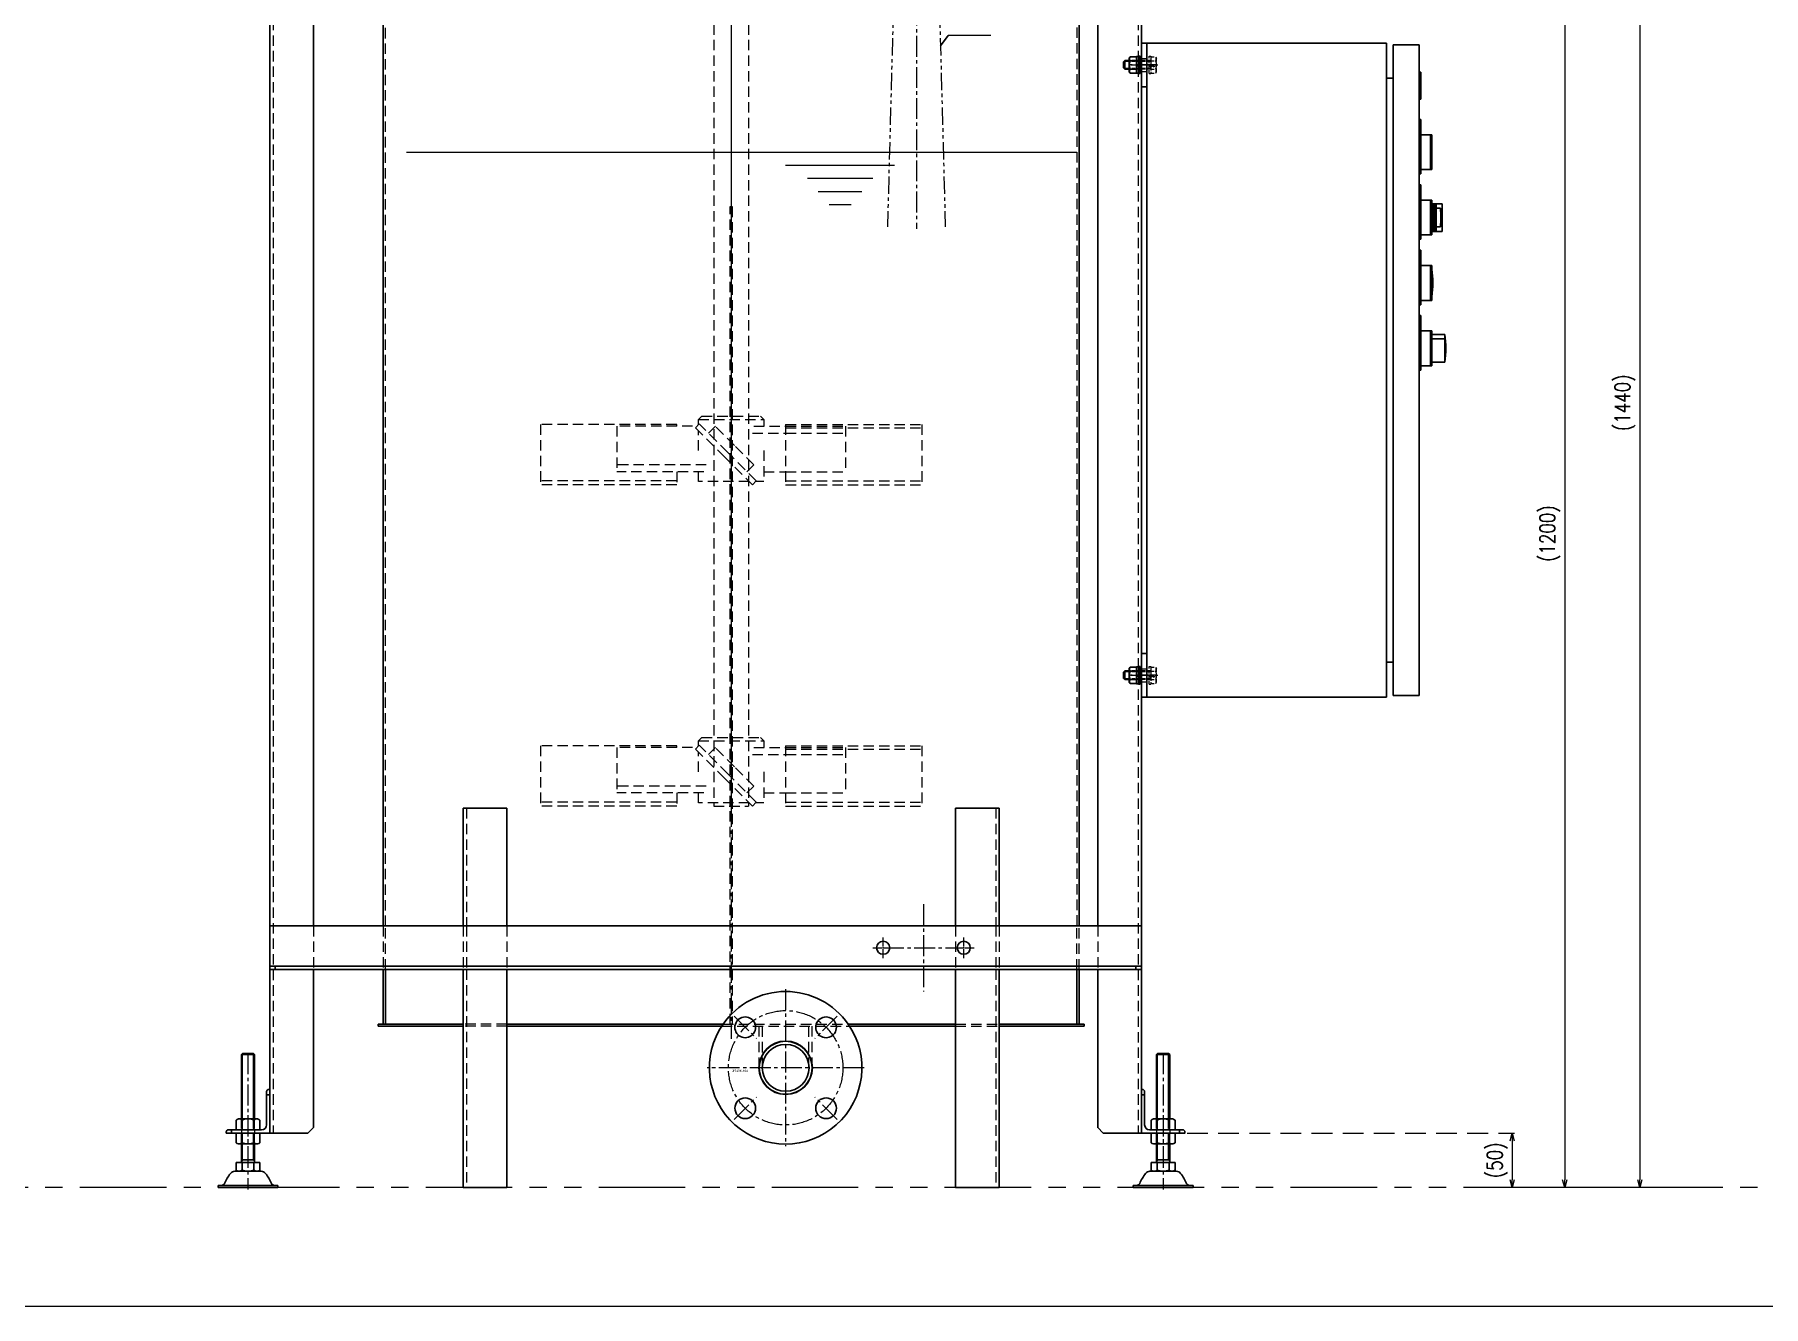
# Model space of a CAD drawing. Header units: millimetres. Extents: x 0 to 51411, y 0 to 16902.
# Drawn here: x 8348 to 9935, y 6056 to 7223 of the extents above; entities that cross this region are included whole.
import ezdxf

# ---------------------------------------------------------------- set-up
doc = ezdxf.new("R2010")
doc.units = ezdxf.units.MM
for name, pattern in [('CENTER2', [28.575, 19.05, -3.175, 3.175, -3.175]), ('HIDDEN', [9.525, 6.35, -3.175]), ('HIDDEN2', [4.7625, 3.175, -1.5875]), ('PHANTOM2', [31.75, 15.875, -3.175, 3.175, -3.175, 3.175, -3.175])]:
    doc.linetypes.add(name, pattern=pattern)
for name, color, linetype, lineweight in [('01_外形線', 7, 'Continuous', 25), ('02_細線', 5, 'Continuous', 13), ('03_かくれ線', 6, 'HIDDEN2', 13), ('04_中心線', 1, 'CENTER2', 9), ('05_仮想線', 2, 'PHANTOM2', 13), ('07_寸法線', 3, 'Continuous', 9)]:
    doc.layers.add(name, color=color, linetype=linetype, lineweight=lineweight)
doc.styles.add('KSS_TXT', font='txt.shx', dxfattribs={"bigfont": 'extfont2.shx'})
doc.styles.get("Standard").update_dxf_attribs({"font": 'arial.ttf'})
doc.styles.add('寸法用', font='simplex.shx', dxfattribs={"width": 0.8, "bigfont": '@extfont2.shx'})
doc.dimstyles.get("Standard").update_dxf_attribs({"dimtxt": 0.18, "dimasz": 0.18, "dimexe": 0.18, "dimexo": 0.0625, "dimgap": 0.09, "dimtad": 0, "dimtih": 1, "dimtoh": 1, "dimdec": 4, "dimzin": 0, "dimdsep": 46, "dimtxsty": 'Standard', "dimcen": 0.09, "dimadec": 0, "dimazin": 0, "dimtfac": 1, "dimtdec": 4, "dimtofl": 0, "dimtmove": 0, "dimatfit": 3, "dimfxl": 1, "dimtolj": 1, "dimtzin": 0, "dimarcsym": 0})
doc.dimstyles.new('機械製図用', dxfattribs={"dimtxt": 3.5, "dimasz": 3.5, "dimexe": 2, "dimexo": 0, "dimgap": 1.2, "dimtad": 1, "dimdsep": 46, "dimtxsty": '寸法用', "dimblk": 'OPEN30', "dimcen": 0, "dimclrd": 256, "dimclre": 256, "dimclrt": 7, "dimazin": 2, "dimtm": 1e-09, "dimtfac": 0.75, "dimtmove": 0, "dimatfit": 3, "dimldrblk": 'OPEN30', "dimfxl": 1, "dimlwd": -1, "dimlwe": -1, "dimarcsym": 0})

# ---------------------------------------------------------------- blocks, each defined once
blk = doc.blocks.new('*U1770')
at = {"layer": '04_中心線', "color": 0, "linetype": 'CENTER2', "transparency": 16777216}
for p, q in [((-9.5, 0), (-1.2, 0)), ((0, 1.2), (0, 9.5)), ((1.2, 0), (9.5, 0)), ((0, -9.5), (0, -1.2))]:
    blk.add_line(p, q, dxfattribs=at)
at = {"layer": '04_中心線', "color": 0, "linetype": 'Continuous', "transparency": 16777216}
for p, q in [((-0.6, 0), (0.6, 0)), ((0, -0.6), (0, 0.6))]:
    blk.add_line(p, q, dxfattribs=at)
blk = doc.blocks.new('*U1771')
at = {"layer": '04_中心線', "color": 0, "linetype": 'CENTER2', "transparency": 16777216}
for p, q in [((-9.5, 0), (-1.2, 0)), ((0, 1.2), (0, 9.5)), ((1.2, 0), (9.5, 0)), ((0, -9.5), (0, -1.2))]:
    blk.add_line(p, q, dxfattribs=at)
at = {"layer": '04_中心線', "color": 0, "linetype": 'Continuous', "transparency": 16777216}
for p, q in [((-0.6, 0), (0.6, 0)), ((0, -0.6), (0, 0.6))]:
    blk.add_line(p, q, dxfattribs=at)
blk = doc.blocks.new('_Open30')
at = {"color": 0, "linetype": 'ByBlock', "lineweight": -2}
for p, q in [((-1, 0.27), (0, 0)), ((0, 0), (-1, -0.27)), ((0, 0), (-1, 0))]:
    blk.add_line(p, q, dxfattribs=at)
blk = doc.blocks.new('*D1789')
at = {"layer": '07_寸法線', "color": 4, "linetype": 'HIDDEN', "ltscale": 3, "transparency": 16777216}
blk.add_line((9406.2, 6214.8), (9706.6, 6214.8), dxfattribs=at)
at = {"layer": '07_寸法線', "color": 4, "ltscale": 3, "transparency": 16777216}
for p, q in [((9704.6, 6207.8), (9704.6, 6171.8)), ((9897.3, 6164.8), (9702.6, 6164.8))]:
    blk.add_line(p, q, dxfattribs=at)
at = {"layer": 'Defpoints', "color": 0, "linetype": 'HIDDEN', "ltscale": 3, "transparency": 16777216}
for p in [(9404.2, 6214.8), (9704.6, 6164.8), (9899.3, 6164.8)]:
    blk.add_point(p, dxfattribs=at)
at = {"layer": '07_寸法線', "color": 4, "linetype": 'HIDDEN', "ltscale": 3, "transparency": 16777216, "xscale": 7, "yscale": 7, "zscale": 7}
for p, rotation in [((9704.6, 6214.8), 90), ((9704.6, 6164.8), 270)]:
    blk.add_blockref('_Open30', p, dxfattribs=dict(at, rotation=rotation))
at = {"layer": '07_寸法線', "color": 4, "linetype": 'HIDDEN', "ltscale": 3, "transparency": 16777216, "insert": (9690.9, 6189.8), "char_height": 14, "attachment_point": 5, "rotation": 90, "style": '寸法用'}
blk.add_mtext('(50)', dxfattribs=at)
blk = doc.blocks.new('*D1790')
at = {"layer": '07_寸法線', "color": 4, "linetype": 'HIDDEN', "ltscale": 3, "transparency": 16777216}
blk.add_line((9361.2, 7604.8), (9823.8, 7604.8), dxfattribs=at)
at = {"layer": '07_寸法線', "color": 4, "ltscale": 3, "transparency": 16777216}
for p, q in [((9821.8, 7597.8), (9821.8, 6171.8)), ((9897.3, 6164.8), (9819.8, 6164.8))]:
    blk.add_line(p, q, dxfattribs=at)
at = {"layer": 'Defpoints', "color": 0, "linetype": 'HIDDEN', "ltscale": 3, "transparency": 16777216}
for p in [(9359.2, 7604.8), (9821.8, 6164.8), (9899.3, 6164.8)]:
    blk.add_point(p, dxfattribs=at)
at = {"layer": '07_寸法線', "color": 4, "linetype": 'HIDDEN', "ltscale": 3, "transparency": 16777216, "xscale": 7, "yscale": 7, "zscale": 7}
for p, rotation in [((9821.8, 7604.8), 90), ((9821.8, 6164.8), 270)]:
    blk.add_blockref('_Open30', p, dxfattribs=dict(at, rotation=rotation))
at = {"layer": '07_寸法線', "color": 4, "linetype": 'HIDDEN', "ltscale": 3, "transparency": 16777216, "insert": (9808.1, 6884.8), "char_height": 14, "attachment_point": 5, "rotation": 90, "style": '寸法用'}
blk.add_mtext('(1440)', dxfattribs=at)
blk = doc.blocks.new('*D1791')
at = {"layer": '07_寸法線', "color": 4, "linetype": 'HIDDEN', "ltscale": 3, "transparency": 16777216}
blk.add_line((9406.2, 7364.8), (9754.8, 7364.8), dxfattribs=at)
at = {"layer": '07_寸法線', "color": 4, "ltscale": 3, "transparency": 16777216}
for p, q in [((9752.8, 7357.8), (9752.8, 6171.8)), ((9897.3, 6164.8), (9750.8, 6164.8))]:
    blk.add_line(p, q, dxfattribs=at)
at = {"layer": 'Defpoints', "color": 0, "linetype": 'HIDDEN', "ltscale": 3, "transparency": 16777216}
for p in [(9404.2, 7364.8), (9752.8, 6164.8), (9899.3, 6164.8)]:
    blk.add_point(p, dxfattribs=at)
at = {"layer": '07_寸法線', "color": 4, "linetype": 'HIDDEN', "ltscale": 3, "transparency": 16777216, "xscale": 7, "yscale": 7, "zscale": 7}
for p, rotation in [((9752.8, 7364.8), 90), ((9752.8, 6164.8), 270)]:
    blk.add_blockref('_Open30', p, dxfattribs=dict(at, rotation=rotation))
at = {"layer": '07_寸法線', "color": 4, "linetype": 'HIDDEN', "ltscale": 3, "transparency": 16777216, "insert": (9739.2, 6764.8), "char_height": 14, "attachment_point": 5, "rotation": 90, "style": '寸法用'}
blk.add_mtext('(1200)', dxfattribs=at)

msp = doc.modelspace()

# ---------------------------------------------------------------- linework, layer by layer
at = {"layer": '01_外形線'}
for p, q in [((8668.383, 6404.806), (8668.383, 7314.806)), ((9307.021, 6404.806), (9307.021, 7314.806)), ((9369.202, 7214.809), (9369.202, 6614.809)), ((9369.202, 7214.809), (9589.202, 7214.809)), ((9589.202, 7214.809), (9589.202, 6614.809)), ((9595.202, 7213.309), (9595.202, 6616.309)), ((9595.202, 7213.309), (9619.202, 7213.309)), ((9619.202, 7213.309), (9619.202, 6616.309)), ((9348.123, 7197.91), (9347.823, 7197.609)), ((9347.823, 7192.009), (9347.823, 7197.609)), ((9348.123, 7191.709), (9347.823, 7192.009)), ((9349.023, 7198.809), (9348.123, 7197.91)), ((9349.023, 7190.809), (9348.123, 7191.709)), ((9349.023, 7190.809), (9349.023, 7198.809)), ((9353.123, 7198.809), (9349.023, 7198.809)), ((9353.123, 7190.809), (9349.023, 7190.809)), ((9353.848, 7202.315), (9353.123, 7201.059)), ((9353.123, 7201.059), (9353.123, 7188.559)), ((9359.623, 7202.315), (9353.848, 7202.315)), ((9359.623, 7198.562), (9353.848, 7198.562)), ((9359.623, 7191.057), (9353.848, 7191.057)), ((9359.623, 7202.509), (9359.623, 7194.482)), ((9361.623, 7202.509), (9359.623, 7202.509)), ((9359.623, 7202.315), (9359.623, 7187.304)), ((9361.623, 7195.209), (9359.623, 7194.482)), ((9361.623, 7194.409), (9359.623, 7193.682)), ((9359.623, 7193.682), (9359.623, 7187.109)), ((9361.623, 7186.809), (9361.623, 7202.809)), ((9361.623, 7202.809), (9363.223, 7202.809)), ((9361.623, 7202.509), (9361.623, 7195.209)), ((9361.623, 7194.409), (9361.623, 7187.109)), ((9363.223, 7202.809), (9363.223, 7186.809)), ((9353.848, 7187.304), (9353.123, 7188.559)), ((9359.623, 7187.304), (9353.848, 7187.304)), ((9359.623, 7187.109), (9361.623, 7187.109)), ((9361.623, 7186.809), (9363.223, 7186.809)), ((9589.202, 7182.809), (9595.202, 7182.809)), ((9619.202, 7188.309), (9620.702, 7188.309)), ((9620.702, 7188.309), (9620.702, 7163.309)), ((9619.202, 7163.309), (9620.702, 7163.309)), ((9619.202, 7144.809), (9620.702, 7144.809)), ((9620.702, 7144.809), (9620.702, 7094.809)), ((9620.702, 7130.809), (9630.702, 7130.809)), ((9629.702, 7130.809), (9629.702, 7098.809)), ((9630.702, 7130.809), (9630.702, 7098.809)), ((9619.202, 7094.809), (9620.702, 7094.809)), ((9620.702, 7098.809), (9630.702, 7098.809)), ((9619.202, 7084.809), (9620.702, 7084.809)), ((9620.702, 7084.809), (9620.702, 7034.809)), ((9620.702, 7070.809), (9630.702, 7070.809)), ((9629.702, 7070.809), (9629.702, 7038.809)), ((9630.702, 7070.809), (9630.702, 7038.809)), ((9630.702, 7067.497), (9640.208, 7067.497)), ((9631.702, 7067.497), (9631.702, 7042.122)), ((9632.702, 7067.497), (9632.702, 7042.122)), ((9633.702, 7067.497), (9633.702, 7042.122)), ((9634.702, 7067.497), (9634.702, 7042.122)), ((9635.202, 7063.482), (9638.664, 7063.482)), ((9640.208, 7067.497), (9640.208, 7042.122)), ((9635.202, 7046.137), (9638.664, 7046.137)), ((9619.202, 7034.809), (9620.702, 7034.809)), ((9620.702, 7038.809), (9630.702, 7038.809)), ((9630.702, 7042.122), (9640.208, 7042.122)), ((9619.202, 7024.809), (9620.702, 7024.809)), ((9620.702, 7024.809), (9620.702, 6974.809)), ((9620.702, 7010.809), (9630.702, 7010.809)), ((9629.702, 7010.809), (9629.702, 6978.809)), ((9630.702, 7010.809), (9630.702, 6978.809)), ((9619.202, 6974.809), (9620.702, 6974.809)), ((9620.702, 6978.809), (9630.702, 6978.809)), ((9619.202, 6964.809), (9620.702, 6964.809)), ((9620.702, 6964.809), (9620.702, 6914.809)), ((9620.702, 6950.809), (9630.702, 6950.809)), ((9629.702, 6950.809), (9629.702, 6918.809)), ((9630.702, 6950.809), (9630.702, 6918.809)), ((9630.702, 6947.497), (9642.702, 6947.497)), ((9630.702, 6943.482), (9642.702, 6943.482)), ((9642.702, 6947.497), (9642.702, 6922.122)), ((9620.702, 6918.809), (9630.702, 6918.809)), ((9630.702, 6922.122), (9642.702, 6922.122)), ((9619.202, 6914.809), (9620.702, 6914.809)), ((9348.123, 6637.91), (9347.823, 6637.609)), ((9347.823, 6632.009), (9347.823, 6637.609)), ((9349.023, 6638.809), (9348.123, 6637.91)), ((9349.023, 6630.809), (9349.023, 6638.809)), ((9353.123, 6638.809), (9349.023, 6638.809)), ((9353.848, 6642.315), (9353.123, 6641.059)), ((9353.123, 6641.059), (9353.123, 6628.559)), ((9359.623, 6642.315), (9353.848, 6642.315)), ((9359.623, 6638.562), (9353.848, 6638.562)), ((9359.623, 6642.509), (9359.623, 6634.482)), ((9361.623, 6642.509), (9359.623, 6642.509)), ((9359.623, 6642.315), (9359.623, 6627.304)), ((9361.623, 6635.209), (9359.623, 6634.482)), ((9361.623, 6634.409), (9359.623, 6633.682)), ((9359.623, 6633.682), (9359.623, 6627.109)), ((9361.623, 6626.809), (9361.623, 6642.809)), ((9361.623, 6642.809), (9363.223, 6642.809)), ((9361.623, 6642.509), (9361.623, 6635.209)), ((9361.623, 6634.409), (9361.623, 6627.109)), ((9363.223, 6642.809), (9363.223, 6626.809)), ((9589.202, 6646.809), (9595.202, 6646.809)), ((9348.123, 6631.709), (9347.823, 6632.009)), ((9349.023, 6630.809), (9348.123, 6631.709)), ((9353.123, 6630.809), (9349.023, 6630.809)), ((9353.848, 6627.304), (9353.123, 6628.559)), ((9359.623, 6631.057), (9353.848, 6631.057)), ((9359.623, 6627.304), (9353.848, 6627.304)), ((9359.623, 6627.109), (9361.623, 6627.109)), ((9361.623, 6626.809), (9363.223, 6626.809)), ((9369.202, 6614.809), (9589.202, 6614.809)), ((9595.202, 6616.309), (9619.202, 6616.309)), ((8564.202, 6367.806), (9364.202, 6367.806)), ((8569.202, 6367.806), (8569.202, 6364.806)), ((8668.383, 6364.806), (8668.383, 6314.806)), ((8670.383, 6364.806), (8670.383, 6314.806)), ((9305.021, 6364.806), (9305.021, 6314.806)), ((9307.021, 6364.806), (9307.021, 6314.806)), ((9359.202, 6367.806), (9359.202, 6364.806)), ((8663.702, 6312.806), (8663.702, 6314.806)), ((8741.754, 6312.806), (8663.702, 6312.806)), ((8781.754, 6314.806), (8980.326, 6314.806)), ((8781.754, 6312.806), (8978.979, 6312.806)), ((9095.078, 6314.806), (9193.65, 6314.806)), ((9096.425, 6312.806), (9193.65, 6312.806)), ((9233.65, 6314.806), (9311.702, 6314.806)), ((9233.65, 6312.806), (9311.702, 6312.806)), ((9311.702, 6314.806), (9311.702, 6312.806)), ((8564.202, 6249.806), (8561.202, 6249.806)), ((9364.202, 6249.806), (9367.202, 6249.806)), ((8529.202, 6214.806), (8529.202, 6217.806)), ((9399.202, 6214.806), (9399.202, 6217.806))]:
    msp.add_line(p, q, dxfattribs=at)
at = {"layer": '01_外形線', "ltscale": 3}
msp.add_line((8663.702, 6314.806), (8741.754, 6314.806), dxfattribs=at)
at = {"layer": '01_外形線'}
for points in [[(8604.202, 6404.806), (8604.202, 7564.806), (8564.202, 7564.806), (8564.202, 6404.806)], [(9324.202, 6404.806), (9324.202, 7564.806), (9364.202, 7564.806), (9364.202, 6404.806)], [(8781.754, 6404.806), (8781.754, 6512.806), (8741.754, 6512.806), (8741.754, 6404.806)], [(9193.65, 6404.806), (9193.65, 6512.806), (9233.65, 6512.806), (9233.65, 6404.806)], [(8604.202, 6364.806), (8604.202, 6219.806), (8599.202, 6214.806), (8564.202, 6214.806), (8564.202, 6364.806)], [(8781.754, 6364.806), (8781.754, 6164.806), (8741.754, 6164.806), (8741.754, 6364.806)], [(9193.65, 6364.806), (9193.65, 6164.806), (9233.65, 6164.806), (9233.65, 6364.806)], [(9324.202, 6364.806), (9324.202, 6219.806), (9329.202, 6214.806), (9364.202, 6214.806), (9364.202, 6364.806)], [(8539.149, 6287.804), (8538.202, 6286.857)], [(8550.202, 6286.857), (8538.202, 6286.857)], [(8538.202, 6286.857), (8538.202, 6227.806)], [(8549.255, 6287.804), (8539.149, 6287.804)], [(8550.202, 6286.857), (8549.255, 6287.804)], [(8550.202, 6286.857), (8550.202, 6227.806)], [(9379.149, 6287.804), (9378.202, 6286.857)], [(9390.202, 6286.857), (9378.202, 6286.857)], [(9378.202, 6286.857), (9378.202, 6227.806)], [(9389.255, 6287.804), (9379.149, 6287.804)], [(9390.202, 6286.857), (9389.255, 6287.804)], [(9390.202, 6286.857), (9390.202, 6227.806)], [(8533.202, 6226.706), (8534.258, 6227.316)], [(8533.202, 6217.806), (8533.202, 6226.706)], [(8536.087, 6227.806), (8552.317, 6227.806)], [(8538.702, 6217.806), (8538.702, 6226.706)], [(8549.702, 6217.806), (8549.702, 6226.706)], [(8554.145, 6227.316), (8555.202, 6226.706)], [(8555.202, 6226.706), (8555.202, 6217.806)], [(9373.202, 6226.706), (9374.258, 6227.316)], [(9373.202, 6217.806), (9373.202, 6226.706)], [(9376.087, 6227.806), (9392.317, 6227.806)], [(9378.702, 6217.806), (9378.702, 6226.706)], [(9389.702, 6217.806), (9389.702, 6226.706)], [(9394.145, 6227.316), (9395.202, 6226.706)], [(9395.202, 6226.706), (9395.202, 6217.806)], [(8533.201, 6214.806), (8533.201, 6205.906)], [(8533.201, 6214.806), (8555.201, 6214.806)], [(8533.201, 6205.906), (8534.258, 6205.296)], [(8533.202, 6217.806), (8555.202, 6217.806)], [(8536.086, 6204.806), (8552.316, 6204.806)], [(8538.202, 6204.806), (8538.202, 6190.304)], [(8538.701, 6214.806), (8538.701, 6205.906)], [(8549.701, 6214.806), (8549.701, 6205.906)], [(8550.202, 6204.806), (8550.202, 6190.304)], [(8554.145, 6205.296), (8555.201, 6205.906)], [(8555.201, 6205.906), (8555.201, 6214.806)], [(9373.201, 6214.806), (9373.201, 6205.906)], [(9373.201, 6214.806), (9395.201, 6214.806)], [(9373.201, 6205.906), (9374.258, 6205.296)], [(9373.202, 6217.806), (9395.202, 6217.806)], [(9376.086, 6204.806), (9392.316, 6204.806)], [(9378.202, 6204.806), (9378.202, 6190.304)], [(9378.701, 6214.806), (9378.701, 6205.906)], [(9389.701, 6214.806), (9389.701, 6205.906)], [(9390.202, 6204.806), (9390.202, 6190.304)], [(9394.145, 6205.296), (9395.201, 6205.906)], [(9395.201, 6205.906), (9395.201, 6214.806)], [(8538.202, 6190.304), (8538.202, 6188.304)], [(8539.149, 6190.304), (8544.202, 6190.304)], [(8549.255, 6190.304), (8544.202, 6190.304)], [(8550.202, 6188.304), (8550.202, 6190.304)], [(9378.202, 6190.304), (9378.202, 6188.304)], [(9379.149, 6190.304), (9384.202, 6190.304)], [(9389.255, 6190.304), (9384.202, 6190.304)], [(9390.202, 6188.304), (9390.202, 6190.304)], [(8532.127, 6179.804), (8544.202, 6179.804)], [(8555.202, 6187.804), (8533.202, 6187.804)], [(8533.202, 6187.804), (8533.202, 6180.904)], [(8533.202, 6180.904), (8534.258, 6180.294)], [(8552.317, 6179.804), (8536.421, 6179.819)], [(8538.702, 6187.804), (8538.702, 6180.904)], [(8556.277, 6179.804), (8544.202, 6179.804)], [(8549.702, 6187.804), (8549.702, 6180.904)], [(8554.145, 6180.294), (8555.202, 6180.904)], [(8555.202, 6180.904), (8555.202, 6187.804)], [(9372.127, 6179.804), (9384.202, 6179.804)], [(9395.202, 6187.804), (9373.202, 6187.804)], [(9373.202, 6187.804), (9373.202, 6180.904)], [(9373.202, 6180.904), (9374.258, 6180.294)], [(9392.317, 6179.804), (9376.421, 6179.819)], [(9378.702, 6187.804), (9378.702, 6180.904)], [(9396.277, 6179.804), (9384.202, 6179.804)], [(9389.702, 6187.804), (9389.702, 6180.904)], [(9394.145, 6180.294), (9395.202, 6180.904)], [(9395.202, 6180.904), (9395.202, 6187.804)], [(8516.702, 6166.806), (8516.702, 6164.806)], [(8516.702, 6166.806), (8571.702, 6166.806)], [(8516.702, 6164.806), (8571.702, 6164.806)], [(8571.702, 6166.806), (8571.702, 6164.806)], [(9356.702, 6166.806), (9356.702, 6164.806)], [(9356.702, 6166.806), (9411.702, 6166.806)], [(9356.702, 6164.806), (9411.702, 6164.806)], [(9411.702, 6166.806), (9411.702, 6164.806)]]:
    msp.add_lwpolyline(points, dxfattribs=at)
for points in [[(9369.202, 7174.809), (9369.202, 7214.809), (9364.202, 7214.809), (9364.202, 7174.809)], [(9369.202, 6614.809), (9369.202, 6654.809), (9364.202, 6654.809), (9364.202, 6614.809)], [(8564.202, 6364.806), (9364.202, 6364.806), (9364.202, 6404.806), (8564.202, 6404.806)]]:
    msp.add_lwpolyline(points, close=True, dxfattribs=at)
for points in [[(8564.202, 6254.806), (8563.202, 6254.806, 0.41421356), (8561.202, 6252.806), (8561.202, 6222.306, -0.41421356), (8556.702, 6217.806), (8526.202, 6217.806, 0.41421356), (8524.202, 6215.806), (8524.202, 6214.806), (8564.202, 6214.806)], [(9364.202, 6254.806), (9365.202, 6254.806, -0.41421356), (9367.202, 6252.806), (9367.202, 6222.306, 0.41421356), (9371.702, 6217.806), (9402.202, 6217.806, -0.41421356), (9404.202, 6215.806), (9404.202, 6214.806), (9364.202, 6214.806)]]:
    msp.add_lwpolyline(points, format="xyb", close=True, dxfattribs=at)
for points in [[(8538.702, 6226.706, 0.34253647), (8534.258, 6227.316)], [(8549.702, 6226.706, 0.20000001), (8538.702, 6226.706)], [(8554.145, 6227.316, 0.3425365), (8549.702, 6226.706)], [(9378.702, 6226.706, 0.34253647), (9374.258, 6227.316)], [(9389.702, 6226.706, 0.20000001), (9378.702, 6226.706)], [(9394.145, 6227.316, 0.3425365), (9389.702, 6226.706)], [(8534.258, 6205.296, 0.34253647), (8538.701, 6205.906)], [(8538.701, 6205.906, 0.20000001), (8549.701, 6205.906)], [(8549.701, 6205.906, 0.3425365), (8554.145, 6205.296)], [(9374.258, 6205.296, 0.34253647), (9378.701, 6205.906)], [(9378.701, 6205.906, 0.20000001), (9389.701, 6205.906)], [(9389.701, 6205.906, 0.3425365), (9394.145, 6205.296)], [(8528.121, 6177.796, 0.053788), (8522.661, 6168.563)], [(8532.127, 6179.804, 0.23659961), (8528.121, 6177.796)], [(8534.258, 6180.294, 0.34253647), (8538.702, 6180.904)], [(8537.702, 6187.804, 0.41421356), (8538.202, 6188.304)], [(8538.702, 6180.904, 0.20000001), (8549.702, 6180.904)], [(8549.702, 6180.904, 0.3425365), (8554.145, 6180.294)], [(8550.202, 6188.304, 0.41421356), (8550.702, 6187.804)], [(8560.283, 6177.796, 0.23659961), (8556.277, 6179.804)], [(8565.743, 6168.563, 0.053788), (8560.283, 6177.796)], [(9368.121, 6177.796, 0.053788), (9362.661, 6168.563)], [(9372.127, 6179.804, 0.23659961), (9368.121, 6177.796)], [(9374.258, 6180.294, 0.34253647), (9378.702, 6180.904)], [(9377.702, 6187.804, 0.41421356), (9378.202, 6188.304)], [(9378.702, 6180.904, 0.20000001), (9389.702, 6180.904)], [(9389.702, 6180.904, 0.3425365), (9394.145, 6180.294)], [(9390.202, 6188.304, 0.41421356), (9390.702, 6187.804)], [(9400.283, 6177.796, 0.23659961), (9396.277, 6179.804)], [(9405.743, 6168.563, 0.053788), (9400.283, 6177.796)], [(8519.93, 6166.804, 0.29413079), (8522.661, 6168.563)], [(8565.743, 6168.563, 0.29413079), (8568.474, 6166.804)], [(9359.93, 6166.804, 0.29413079), (9362.661, 6168.563)], [(9405.743, 6168.563, 0.29413079), (9408.474, 6166.804)]]:
    msp.add_lwpolyline(points, format="xyb", dxfattribs=at)
for centre, radius in [((9127.202, 6384.806), 6), ((9201.202, 6384.806), 6), ((9037.702, 6274.706), 24.55), ((9037.702, 6274.706), 24.3), ((9037.702, 6274.706), 21.5), ((9000.579, 6237.582), 9.5), ((9074.825, 6237.582), 9.5)]:
    msp.add_circle(centre, radius, dxfattribs=at)
for centre, radius, start, end in [((9363.199, 7194.809), 10.077, 158.134607, 201.865393), ((9357.098, 7200.439), 3.753, 150.000011, 209.999989), ((9357.098, 7189.18), 3.753, 150.000011, 209.999989), ((9558.137, 7054.809), 80.992, 353.852779, 6.147221), ((9550.71, 6994.809), 80.992, 350.987107, 9.012893), ((9562.71, 6934.809), 80.992, 350.987107, 9.012893), ((9363.199, 6634.809), 10.077, 158.134607, 201.865393), ((9357.098, 6640.439), 3.753, 150.000011, 209.999989), ((9357.098, 6629.18), 3.753, 150.000011, 209.999989), ((9037.702, 6274.706), 70, 145.050303, 34.949697), ((9000.579, 6311.829), 9.5, 161.738328, 18.261628), ((9074.825, 6311.829), 9.5, 161.738372, 18.261672)]:
    msp.add_arc(centre, radius, start, end, dxfattribs=at)
at = {"layer": '01_外形線', "ltscale": 3}
for centre, radius, start, end in [((9037.702, 6274.706), 70, 34.949702, 145.050296), ((9000.579, 6311.829), 9.5, 18.261628, 161.738372), ((9074.825, 6311.829), 9.5, 18.261628, 161.738372)]:
    msp.add_arc(centre, radius, start, end, dxfattribs=at)
at = {"layer": '02_細線'}
for p, q in [((9353.123, 7198.059), (9348.273, 7198.059)), ((9353.123, 7191.559), (9348.273, 7191.559)), ((8689.702, 7114.806), (9305.021, 7114.806)), ((9037.702, 7102.806), (9137.702, 7102.806)), ((9057.702, 7090.806), (9117.702, 7090.806)), ((9067.702, 7078.806), (9107.702, 7078.806)), ((9077.702, 7066.806), (9097.702, 7066.806)), ((9353.123, 6638.059), (9348.273, 6638.059)), ((9353.123, 6631.559), (9348.273, 6631.559))]:
    msp.add_line(p, q, dxfattribs=at)
for points in [[(8539.149, 6227.806), (8539.149, 6287.804)], [(8549.255, 6227.806), (8549.255, 6287.804)], [(9379.149, 6227.806), (9379.149, 6287.804)], [(9389.255, 6227.806), (9389.255, 6287.804)], [(8539.149, 6190.304), (8539.149, 6204.806)], [(8549.255, 6190.304), (8549.255, 6204.806)], [(9379.149, 6190.304), (9379.149, 6204.806)], [(9389.255, 6190.304), (9389.255, 6204.806)], [(8539.149, 6190.304), (8538.202, 6188.659)], [(8549.255, 6190.304), (8550.202, 6188.659)], [(9379.149, 6190.304), (9378.202, 6188.659)], [(9389.255, 6190.304), (9390.202, 6188.659)]]:
    msp.add_lwpolyline(points, dxfattribs=at)
at = {"layer": '03_かくれ線', "ltscale": 3}
for p, q in [((8567.202, 7564.806), (8567.202, 6214.806)), ((9361.202, 7564.806), (9361.202, 6214.806)), ((8670.383, 6404.806), (8670.383, 7314.806)), ((9305.021, 7314.806), (9305.021, 6404.806)), ((9364.202, 7200.809), (9369.202, 7200.809)), ((9364.202, 7188.809), (9369.202, 7188.809)), ((9364.202, 6640.809), (9369.202, 6640.809)), ((9364.202, 6628.809), (9369.202, 6628.809)), ((8744.754, 6512.806), (8744.754, 6404.806)), ((9230.65, 6512.806), (9230.65, 6404.806)), ((8564.202, 6404.806), (8564.202, 6364.806)), ((8604.202, 6404.806), (8604.202, 6364.806)), ((9324.202, 6404.806), (9324.202, 6364.806)), ((9364.202, 6404.806), (9364.202, 6364.806)), ((8744.754, 6364.806), (8744.754, 6164.806)), ((9230.65, 6364.806), (9230.65, 6164.806)), ((8781.754, 6314.806), (8741.754, 6314.806)), ((8781.754, 6312.806), (8741.754, 6312.806)), ((8978.979, 6312.806), (9096.425, 6312.806)), ((8980.326, 6314.806), (9095.078, 6314.806)), ((9013.402, 6274.706), (9013.402, 6312.806)), ((9016.451, 6274.544), (9016.451, 6312.644)), ((9058.952, 6274.544), (9058.952, 6312.644)), ((9062.002, 6274.706), (9062.002, 6312.806)), ((9193.65, 6314.806), (9233.65, 6314.806)), ((9193.65, 6312.806), (9233.65, 6312.806)), ((8538.202, 6217.806), (8538.202, 6214.806)), ((8550.202, 6217.806), (8550.202, 6214.806)), ((9378.202, 6217.806), (9378.202, 6214.806)), ((9390.202, 6217.806), (9390.202, 6214.806))]:
    msp.add_line(p, q, dxfattribs=at)
at = {"layer": '03_かくれ線', "ltscale": 3, "transparency": 33554559}
for p, q in [((8971.702, 7317.806), (8971.702, 6514.806)), ((9003.702, 7317.806), (9003.702, 6514.806)), ((8960.702, 6872.479), (8957.702, 6869.479)), ((8960.702, 6872.479), (9014.702, 6872.479)), ((8987.702, 6872.479), (8987.702, 6812.479)), ((9014.702, 6872.479), (9017.702, 6869.479)), ((8812.702, 6864.805), (8812.702, 6809.599)), ((8937.702, 6864.805), (8812.702, 6864.805)), ((8882.702, 6863.339), (8882.702, 6821.62)), ((8952.249, 6863.339), (8882.702, 6863.339)), ((8937.702, 6863.339), (8937.702, 6864.805)), ((8957.702, 6869.479), (9017.702, 6869.479)), ((8957.702, 6864.805), (8957.702, 6869.479)), ((8957.702, 6840.979), (8957.702, 6859.044)), ((8973.206, 6863.339), (8966.842, 6856.975)), ((8990.884, 6845.661), (8973.206, 6863.339)), ((9007.221, 6856.975), (9037.702, 6856.975)), ((9008.508, 6863.339), (9037.702, 6863.339)), ((9017.702, 6869.479), (9017.702, 6863.339)), ((9037.702, 6864.805), (9162.702, 6864.805)), ((9037.702, 6864.805), (9037.702, 6809.599)), ((9037.702, 6863.339), (9092.702, 6863.339)), ((9037.702, 6861.925), (9162.702, 6861.925)), ((9037.702, 6856.975), (9092.702, 6856.975)), ((9092.702, 6863.339), (9092.702, 6821.62)), ((9162.702, 6864.805), (9162.702, 6809.599)), ((9008.562, 6827.983), (8990.884, 6845.661)), ((9017.702, 6840.979), (9017.702, 6812.479)), ((8964.758, 6827.983), (8882.702, 6827.983)), ((9002.198, 6821.62), (9008.562, 6827.983)), ((8937.702, 6813.134), (8812.702, 6813.134)), ((8937.702, 6809.599), (8812.702, 6809.599)), ((8962.629, 6821.62), (8882.702, 6821.62)), ((8937.702, 6821.62), (8937.702, 6809.599)), ((8957.702, 6812.479), (8957.702, 6821.62)), ((9004.267, 6812.479), (8957.702, 6812.479)), ((9017.702, 6812.479), (9010.028, 6812.479)), ((9017.702, 6821.62), (9037.702, 6821.62)), ((9037.702, 6821.62), (9092.702, 6821.62)), ((9037.702, 6813.134), (9162.702, 6813.134)), ((9037.702, 6809.599), (9162.702, 6809.599)), ((8812.702, 6570.011), (8812.702, 6514.805)), ((8937.702, 6570.011), (8812.702, 6570.011)), ((8937.702, 6568.545), (8937.702, 6570.011)), ((8960.702, 6577.686), (8957.702, 6574.686)), ((8957.702, 6574.686), (9017.702, 6574.686)), ((8957.702, 6570.011), (8957.702, 6574.686)), ((8960.702, 6577.686), (9014.702, 6577.686)), ((8987.702, 6577.686), (8987.702, 6517.686)), ((9014.702, 6577.686), (9017.702, 6574.686)), ((9017.702, 6574.686), (9017.702, 6568.545)), ((9037.702, 6570.011), (9162.702, 6570.011)), ((9037.702, 6570.011), (9037.702, 6514.805)), ((9162.702, 6570.011), (9162.702, 6514.805)), ((8882.702, 6568.545), (8882.702, 6526.826)), ((8952.249, 6568.545), (8882.702, 6568.545)), ((8957.702, 6546.186), (8957.702, 6564.251)), ((8973.206, 6568.545), (8966.842, 6562.181)), ((8990.884, 6550.868), (8973.206, 6568.545)), ((9007.221, 6562.181), (9037.702, 6562.181)), ((9008.508, 6568.545), (9037.702, 6568.545)), ((9037.702, 6568.545), (9092.702, 6568.545)), ((9037.702, 6567.131), (9162.702, 6567.131)), ((9037.702, 6562.181), (9092.702, 6562.181)), ((9092.702, 6568.545), (9092.702, 6526.826)), ((9008.562, 6533.19), (8990.884, 6550.868)), ((9017.702, 6546.186), (9017.702, 6517.686)), ((8964.758, 6533.19), (8882.702, 6533.19)), ((8962.629, 6526.826), (8882.702, 6526.826)), ((8937.702, 6526.826), (8937.702, 6514.805)), ((8957.702, 6517.686), (8957.702, 6526.826)), ((9002.198, 6526.826), (9008.562, 6533.19)), ((9017.702, 6526.826), (9037.702, 6526.826)), ((9037.702, 6526.826), (9092.702, 6526.826)), ((8937.702, 6518.341), (8812.702, 6518.341)), ((8937.702, 6514.805), (8812.702, 6514.805)), ((9004.267, 6517.686), (8957.702, 6517.686)), ((8971.702, 6514.806), (9003.702, 6514.806)), ((9017.702, 6517.686), (9010.028, 6517.686)), ((9037.702, 6518.341), (9162.702, 6518.341)), ((9037.702, 6514.805), (9162.702, 6514.805)), ((8668.383, 6404.806), (8668.383, 6364.806)), ((8670.383, 6364.806), (8670.383, 6404.806)), ((8741.754, 6404.806), (8741.754, 6364.806)), ((8744.754, 6404.806), (8744.754, 6364.806)), ((8781.754, 6404.806), (8781.754, 6364.806)), ((9193.65, 6404.806), (9193.65, 6364.806)), ((9230.65, 6404.806), (9230.65, 6364.806)), ((9233.65, 6404.806), (9233.65, 6364.806)), ((9305.021, 6364.806), (9305.021, 6404.806)), ((9307.021, 6364.806), (9307.021, 6404.806))]:
    msp.add_line(p, q, dxfattribs=at)
at = {"layer": '03_かくれ線'}
for p, q in [((9372.823, 7198.809), (9353.123, 7198.809)), ((9372.823, 7198.059), (9353.123, 7198.059)), ((9372.823, 7191.559), (9353.123, 7191.559)), ((9372.823, 7190.809), (9353.123, 7190.809)), ((9371.223, 7186.809), (9371.223, 7202.809)), ((9371.223, 7202.809), (9372.823, 7202.809)), ((9372.823, 7202.809), (9372.823, 7186.809)), ((9372.823, 7202.315), (9372.823, 7187.304)), ((9372.823, 7202.315), (9377.427, 7202.315)), ((9372.823, 7198.562), (9377.427, 7198.562)), ((9372.823, 7191.057), (9377.427, 7191.057)), ((9377.427, 7202.315), (9378.123, 7201.109)), ((9378.123, 7188.509), (9378.123, 7201.109)), ((9371.223, 7186.809), (9372.823, 7186.809)), ((9372.823, 7187.304), (9377.427, 7187.304)), ((9377.427, 7187.304), (9378.123, 7188.509)), ((9372.823, 6638.809), (9353.123, 6638.809)), ((9372.823, 6638.059), (9353.123, 6638.059)), ((9371.223, 6626.809), (9371.223, 6642.809)), ((9371.223, 6642.809), (9372.823, 6642.809)), ((9372.823, 6642.809), (9372.823, 6626.809)), ((9372.823, 6642.315), (9372.823, 6627.304)), ((9372.823, 6642.315), (9377.427, 6642.315)), ((9372.823, 6638.562), (9377.427, 6638.562)), ((9377.427, 6642.315), (9378.123, 6641.109)), ((9378.123, 6628.509), (9378.123, 6641.109)), ((9372.823, 6631.559), (9353.123, 6631.559)), ((9372.823, 6630.809), (9353.123, 6630.809)), ((9371.223, 6626.809), (9372.823, 6626.809)), ((9372.823, 6631.057), (9377.427, 6631.057)), ((9372.823, 6627.304), (9377.427, 6627.304)), ((9377.427, 6627.304), (9378.123, 6628.509))]:
    msp.add_line(p, q, dxfattribs=at)
at = {"layer": '03_かくれ線', "ltscale": 3, "transparency": 33554559}
msp.add_lwpolyline([(8988.702, 6314.806), (8986.702, 6314.806), (8986.702, 7064.806), (8988.702, 7064.806)], close=True, dxfattribs=at)
for points in [[(8980.984, 6835.762), (9007.147, 6809.599), (9010.683, 6813.134), (8984.52, 6839.297), (8958.357, 6865.46), (8954.821, 6861.925), (8980.984, 6835.762)], [(8980.984, 6540.968), (9007.147, 6514.805), (9010.683, 6518.341), (8984.52, 6544.504), (8958.357, 6570.667), (8954.821, 6567.131), (8980.984, 6540.968)]]:
    msp.add_lwpolyline(points, dxfattribs=at)
at = {"layer": '03_かくれ線', "ltscale": 3}
for points in [[(8538.202, 6204.806), (8538.202, 6227.806)], [(8539.149, 6204.806), (8539.149, 6227.806)], [(8549.255, 6204.806), (8549.255, 6227.806)], [(8550.202, 6204.806), (8550.202, 6227.806)], [(9378.202, 6204.806), (9378.202, 6227.806)], [(9379.149, 6204.806), (9379.149, 6227.806)], [(9389.255, 6204.806), (9389.255, 6227.806)], [(9390.202, 6204.806), (9390.202, 6227.806)]]:
    msp.add_lwpolyline(points, dxfattribs=at)
at = {"layer": '03_かくれ線'}
for centre, radius, start, end in [((9374.177, 7200.439), 3.753, 330.000009, 29.999991), ((9367.658, 7194.809), 10.465, 338.985578, 21.014422), ((9374.177, 7189.18), 3.753, 330.000009, 29.999991), ((9374.177, 6640.439), 3.753, 330.000009, 29.999991), ((9367.658, 6634.809), 10.465, 338.985578, 21.014422), ((9374.177, 6629.18), 3.753, 330.000009, 29.999991)]:
    msp.add_arc(centre, radius, start, end, dxfattribs=at)
at = {"layer": '04_中心線'}
for p, q in [((9157.702, 7535.744), (9157.702, 7044.34)), ((8987.702, 7317.806), (8987.702, 6514.806)), ((8987.702, 7314.806), (8987.702, 6301.113)), ((9378.123, 7194.809), (9347.823, 7194.809)), ((9354.202, 7194.809), (9379.202, 7194.809)), ((9378.123, 6634.809), (9347.823, 6634.809)), ((9354.202, 6634.809), (9379.202, 6634.809)), ((9164.202, 6424.806), (9164.202, 6344.806)), ((9127.202, 6384.806), (9201.202, 6384.806)), ((8544.202, 6231.306), (8544.202, 6201.306)), ((9384.202, 6231.306), (9384.202, 6201.306))]:
    msp.add_line(p, q, dxfattribs=at)
for points in [[(9037.702, 6346.706), (9037.702, 6202.706)], [(8990.326, 6322.082), (9010.832, 6301.576)], [(9085.078, 6322.082), (9064.572, 6301.576)], [(8544.202, 6287.804), (8544.202, 6163.012)], [(9384.202, 6287.804), (9384.202, 6163.012)], [(9109.702, 6274.706), (8965.702, 6274.706)], [(8990.326, 6227.329), (9010.832, 6247.835)], [(9085.078, 6227.329), (9064.572, 6247.835)]]:
    msp.add_lwpolyline(points, dxfattribs=at)
msp.add_circle((9037.702, 6274.706), 52.5, dxfattribs=at)
at = {"layer": '05_仮想線'}
for p, q in [((9139.152, 7346.223), (9131.165, 7046.223)), ((9176.252, 7346.223), (9184.239, 7046.223))]:
    msp.add_line(p, q, dxfattribs=at)
at = {"layer": '05_仮想線', "ltscale": 5}
msp.add_line((11326.787, 6164.806), (7257.483, 6164.806), dxfattribs=at)
at = {"layer": '07_寸法線', "linetype": 'Continuous'}
msp.add_line((9225.982, 7221.712), (9186.782, 7221.712), dxfattribs=at)
at = {"layer": 'Defpoints', "color": 3, "lineweight": 0}
msp.add_lwpolyline([(11441.611, 6055.762), (7087.165, 6055.762), (7087.165, 9113.807), (11441.611, 9113.807)], close=True, dxfattribs=at)

# ---------------------------------------------------------------- block references
at = {"layer": '04_中心線', "linetype": 'CENTER2'}
for name, p in [('*U1771', (9127.202, 6384.806)), ('*U1770', (9201.202, 6384.806))]:
    msp.add_blockref(name, p, dxfattribs=at)

# ---------------------------------------------------------------- texts
at = {"layer": '03_かくれ線', "style": 'KSS_TXT'}
for p in [(9376.646, 7194.129), (9376.646, 6634.129)]:
    msp.add_text('M8-25', height=1, rotation=180, dxfattribs=at).set_placement(p)
at = {"layer": '03_かくれ線'}
msp.add_text('JIS10K-40A', height=2, dxfattribs=at).set_placement((8988.411, 6270.907))

# ---------------------------------------------------------------- dimensions: what is measured, and where the dimension line sits
at = {"layer": '07_寸法線', "color": 4, "linetype": 'HIDDEN', "ltscale": 3}
for base, p1, picture, middle in [((9821.754, 6164.806), (9359.202, 7604.806), '*D1790', (9808.087, 6884.806)), ((9752.85, 6164.806), (9404.202, 7364.806), '*D1791', (9739.183, 6764.806)), ((9704.605, 6164.806), (9404.202, 6214.806), '*D1789', (9690.939, 6189.806))]:
    dim = msp.add_linear_dim(base=base, p1=p1, p2=(9899.255, 6164.806), angle=90, text='(<>)', dimstyle='機械製図用', override={"dimtxt": 14, "dimasz": 7, "dimexo": 2, "dimgap": 3, "dimclrd": 4, "dimclre": 4, "dimclrt": 4}, dxfattribs=at)
    dim.commit()
    dim.dimension.update_dxf_attribs({"geometry": picture, "text_midpoint": middle})

# ---------------------------------------------------------------- leaders
at = {"layer": '07_寸法線', "linetype": 'Continuous'}
msp.add_leader([(9179.818, 7212.259), (9186.782, 7221.712)], dimstyle='Standard', override={"dimgap": 1, "dimtad": 0}, dxfattribs=at)

doc.saveas('drawing.dxf')
